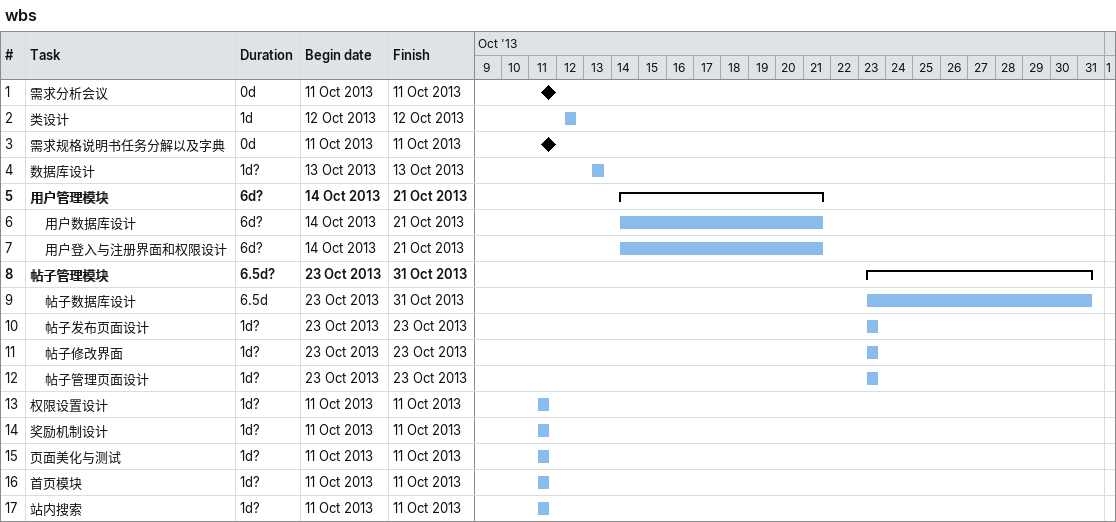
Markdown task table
wbs

| ID | Level | Task | Duration | Start | Finish |
|---|---|---|---|---|---|
| 1 | 1 | 需求分析会议 | 0d | 2013-10-11 | 2013-10-11 |
| 2 | 1 | 类设计 | 1d | 2013-10-12 | 2013-10-12 |
| 3 | 1 | 需求规格说明书任务分解以及字典 | 0d | 2013-10-11 | 2013-10-11 |
| 4 | 1 | 数据库设计 | 1d? | 2013-10-13 | 2013-10-13 |
| 5 | 1 | **用户管理模块** | 6d? | 2013-10-14 | 2013-10-21 |
| 6 | 2 | 用户数据库设计 | 6d? | 2013-10-14 | 2013-10-21 |
| 7 | 2 | 用户登入与注册界面和权限设计 | 6d? | 2013-10-14 | 2013-10-21 |
| 8 | 1 | **帖子管理模块** | 6.5d? | 2013-10-23 | 2013-10-31 |
| 9 | 2 | 帖子数据库设计 | 6.5d | 2013-10-23 | 2013-10-31 |
| 10 | 2 | 帖子发布页面设计 | 1d? | 2013-10-23 | 2013-10-23 |
| 11 | 2 | 帖子修改界面 | 1d? | 2013-10-23 | 2013-10-23 |
| 12 | 2 | 帖子管理页面设计 | 1d? | 2013-10-23 | 2013-10-23 |
| 13 | 1 | 权限设置设计 | 1d? | 2013-10-11 | 2013-10-11 |
| 14 | 1 | 奖励机制设计 | 1d? | 2013-10-11 | 2013-10-11 |
| 15 | 1 | 页面美化与测试 | 1d? | 2013-10-11 | 2013-10-11 |
| 16 | 1 | 首页模块 | 1d? | 2013-10-11 | 2013-10-11 |
| 17 | 1 | 站内搜索 | 1d? | 2013-10-11 | 2013-10-11 |
